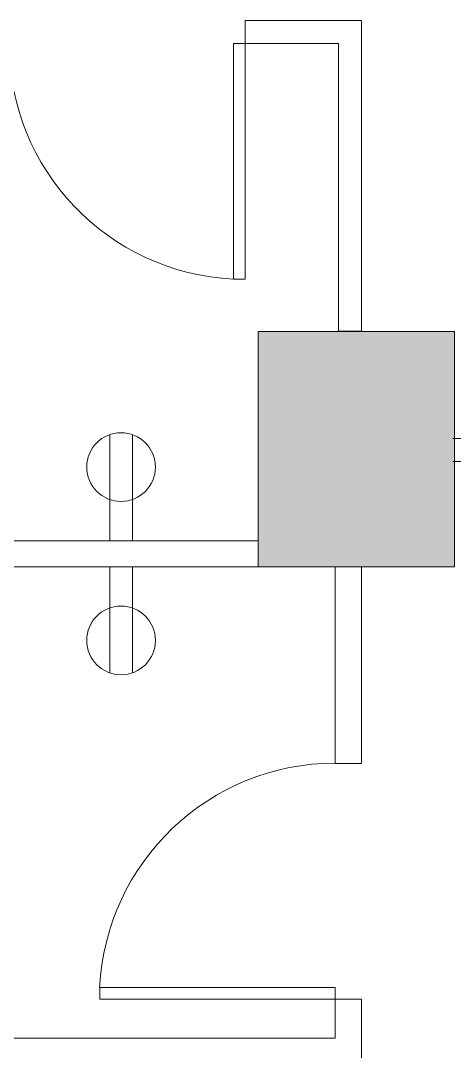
# Model space of a CAD drawing. Header units: inches. Extents: x 1 to 4574, y -953 to 1388.
# Drawn here: x 3008.9 to 3075.3, y -79.3 to 78.3 of the extents above; entities that cross this region are included whole.
import ezdxf

# ---------------------------------------------------------------- set-up
doc = ezdxf.new("R2010")
doc.units = ezdxf.units.IN
doc.header["$MEASUREMENT"] = 0
for name, color, linetype, lineweight in [('3rd Floor Revit Background_dwg', 8, 'Continuous', 9), ('A-ANNO-NOTE', 131, 'Continuous', 20), ('A-DOOR', 31, 'Continuous', 9), ('A-WALL', 113, 'Continuous', 50), ('AWAEX', 7, 'Continuous', 9), ('I-WALL', 2, 'Continuous', 9)]:
    doc.layers.add(name, color=color, linetype=linetype, lineweight=lineweight)

# ---------------------------------------------------------------- blocks, each defined once
blk = doc.blocks.new('Single-Flush - 36_ x 96_-1525938-3rd Floor New Construction - Tel_Data_Elec Plan')
at = {"layer": 'A-DOOR', "color": 250, "lineweight": 20}
for p, q in [((16.25, -2), (16.25, -38.02)), ((18, -2), (16.25, -2)), ((18, -2), (18, -38.02)), ((18, -38.02), (16.25, -38.02))]:
    blk.add_line(p, q, dxfattribs=at)
at = {"layer": 'A-DOOR'}
blk.add_arc((18, -2), 36.07, 180, 267.2188, dxfattribs=at)
blk = doc.blocks.new('Single-Flush - 36_ x 96_-2618192-3rd Floor New Construction - Tel_Data_Elec Plan')
at = {"layer": 'A-DOOR', "color": 250, "lineweight": 20}
for p, q in [((16.25, -1.75), (16.25, -37.77)), ((18, -1.75), (16.25, -1.75)), ((18, -1.75), (18, -37.77)), ((18, -37.77), (16.25, -37.77))]:
    blk.add_line(p, q, dxfattribs=at)
at = {"layer": 'A-DOOR'}
blk.add_arc((18, -1.75), 36.07, 180, 267.2188, dxfattribs=at)
blk = doc.blocks.new('3rd Floor Revit Background_dwg-1506769-3rd Floor New Construction - Tel_Data_Elec Plan')
at = {"layer": 'AWAEX'}
blk.add_hatch(color=256, dxfattribs=at).paths.add_polyline_path([(1183.48, -5.22), (1197.68, -5.22), (1197.68, 30.78), (1167.68, 30.78), (1167.68, -5.22), (1183.48, -5.22)], flags=0)
for p, q in [((1197.68, 30.78), (1167.68, 30.78)), ((1167.68, 30.78), (1167.68, -5.22)), ((1197.68, -5.22), (1197.68, 30.78)), ((1167.68, -5.22), (1183.48, -5.22)), ((1179.48, -5.22), (1167.68, -5.22)), ((1183.48, -5.22), (1197.68, -5.22)), ((1183.48, -5.22), (1183.48, -5.22)), ((1197.68, -5.22), (1183.48, -5.22))]:
    blk.add_line(p, q, dxfattribs=at)

msp = doc.modelspace()

# ---------------------------------------------------------------- linework, layer by layer
at = {"layer": 'A-ANNO-NOTE'}
for p, q in [((3022.56, -1.22), (3022.56, 14.98)), ((3026.05, -1.22), (3026.05, 14.98)), ((3075.02, 14.39), (3091.22, 14.39)), ((3075.02, 10.91), (3091.22, 10.91)), ((3022.56, -5.22), (3022.56, -21.42)), ((3026.05, -5.22), (3026.05, -21.42))]:
    msp.add_line(p, q, dxfattribs=at)
for centre in [(3024.3, 10.03), (3024.3, -16.47)]:
    msp.add_circle(centre, 5.25, dxfattribs=at)
at = {"layer": 'A-WALL', "color": 250, "lineweight": 20}
for p, q in [((3045.26, -1.22), (2988.58, -1.22)), ((3045.26, -5.22), (3045.26, -1.22)), ((2988.58, -5.22), (3045.26, -5.22)), ((3057.05, -5.22), (3057.05, -35.3)), ((3061.05, -5.22), (3057.05, -5.22)), ((3061.05, -35.3), (3061.05, -5.22)), ((3057.05, -35.3), (3061.05, -35.3)), ((3057.05, -71.3), (3057.05, -77.3)), ((3061.05, -71.3), (3057.05, -71.3)), ((3061.05, -87.3), (3061.05, -71.3)), ((3057.05, -77.3), (2948.58, -77.3))]:
    msp.add_line(p, q, dxfattribs=at)
at = {"layer": 'I-WALL', "color": 250, "lineweight": 20}
for p, q in [((3061.05, 78.29), (3043.26, 78.29)), ((3043.26, 78.29), (3043.26, 74.79)), ((3061.05, 30.79), (3061.05, 78.29)), ((3043.26, 74.79), (3057.55, 74.79)), ((3057.55, 74.79), (3057.55, 30.79)), ((3057.55, 30.79), (3061.05, 30.79))]:
    msp.add_line(p, q, dxfattribs=at)

# ---------------------------------------------------------------- block references
at = {"layer": '3rd Floor Revit Background_dwg', "color": 7}
msp.add_blockref('3rd Floor Revit Background_dwg-1506769-3rd Floor New Construction - Tel_Data_Elec Plan', (1877.58, 0), dxfattribs=at)
at = {"layer": 'A-DOOR', "lineweight": 13}
msp.add_blockref('Single-Flush - 36_ x 96_-2618192-3rd Floor New Construction - Tel_Data_Elec Plan', (3025.26, 76.54), dxfattribs=at)
at = {"layer": 'A-DOOR', "lineweight": 13, "rotation": 269.9999999999999}
msp.add_blockref('Single-Flush - 36_ x 96_-1525938-3rd Floor New Construction - Tel_Data_Elec Plan', (3059.05, -53.3), dxfattribs=at)

doc.saveas('drawing.dxf')
